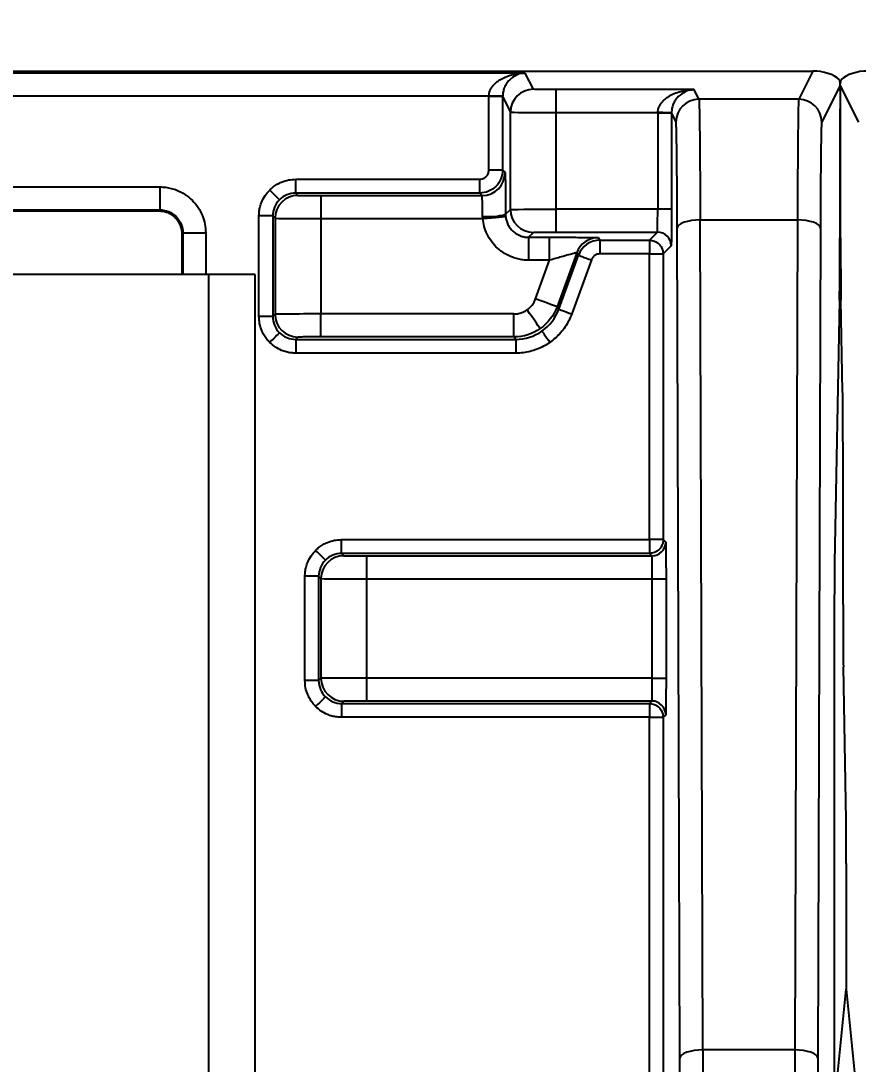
# Model space of a CAD drawing. Header units: inches. Extents: x 897.4 to 914.4, y -8.5 to 2.5.
# Drawn here: x 902.0624 to 902.4216, y 0.9788 to 1.4265 of the extents above; entities that cross this region are included whole.
import ezdxf

# ---------------------------------------------------------------- set-up
doc = ezdxf.new("R2010")
doc.units = ezdxf.units.IN
doc.header["$LTSCALE"] = 4
doc.header["$MEASUREMENT"] = 0
doc.layers.get('0').update_dxf_attribs({"linetype": 'CONTINUOUS'})
doc.layers.get('DEFPOINTS').update_dxf_attribs({"linetype": 'CONTINUOUS'})
doc.layers.add('DIMENSIONS', color=140, linetype='CONTINUOUS')
doc.styles.get("Standard").update_dxf_attribs({"font": 'romans.shx'})
doc.dimstyles.get("Standard").update_dxf_attribs({"dimtxt": 0.15, "dimasz": 0.18, "dimexe": 0.0625, "dimexo": 0.125, "dimgap": 0.0625, "dimtad": 0, "dimtih": 1, "dimtoh": 1, "dimzin": 0, "dimdsep": 46, "dimtxsty": 'Standard', "dimcen": 0.09, "dimadec": 0, "dimazin": 0, "dimtfac": 1, "dimtofl": 0, "dimtmove": 0, "dimatfit": 3, "dimfxl": 1, "dimtolj": 1, "dimtzin": 0, "dimarcsym": 0})

# ---------------------------------------------------------------- blocks, each defined once
blk = doc.blocks.new('*D6')
at = {"layer": 'DEFPOINTS', "color": 0}
for p in [(904.3338012200877, 2.023547860444819), (901.4539814600162, 1.398944167223501), (904.3338012200877, 1.398944167223537)]:
    blk.add_point(p, dxfattribs=at)
at = {"layer": 'DIMENSIONS', "color": 0, "lineweight": -2}
for p, q in [((901.4539814600162, 1.523944167223501), (901.4539814600162, 2.086047860444819)), ((904.3338012200877, 1.523944167223537), (904.3338012200877, 2.086047860444819)), ((901.6339814600161, 2.023547860444819), (902.5135341971948, 2.023547860444819)), ((904.1538012200878, 2.023547860444819), (903.2742484829091, 2.023547860444819))]:
    blk.add_line(p, q, dxfattribs=at)
at = {"layer": 'DIMENSIONS', "color": 0}
for points in [[(901.6339814600161, 2.053547860444819), (901.6339814600161, 1.993547860444819), (901.4539814600162, 2.023547860444819)], [(904.1538012200878, 2.053547860444819), (904.1538012200878, 1.993547860444819), (904.3338012200877, 2.023547860444819)]]:
    blk.add_solid(points, dxfattribs=at)
at = {"layer": 'DIMENSIONS', "color": 0, "char_height": 0.15, "attachment_point": 5}
for s, insert in [('\\A1;2.88', (902.8938913400519, 2.161047860444819)), ('\\A1;[73.1]', (902.8938913400519, 1.846762146159104))]:
    blk.add_mtext(s, dxfattribs=dict(at, insert=insert))

msp = doc.modelspace()

# ---------------------------------------------------------------- linework, layer by layer
for p, q in [((901.465741436336, 1.404949288224291), (902.4021614070658, 1.404949288224302)), ((902.2787708274843, 1.404087191516648), (901.5891319975843, 1.404087191516641)), ((902.2822451465154, 1.397138058460293), (902.2787708274843, 1.404087191516648)), ((902.4021614070658, 1.404949288224302), (902.3961124852768, 1.392850454657726)), ((902.3512279254538, 1.39696778042736), (902.2920872919848, 1.396967780427358)), ((902.2920872919848, 1.387126707445607), (902.2920872919848, 1.396967780427358)), ((902.3532864141739, 1.392850454657726), (902.3512279254538, 1.39696778042736)), ((902.4139213712137, 1.39894423759516), (902.4059546399128, 1.383009528340947)), ((902.4218881601792, 1.383009528340966), (902.4139213922119, 1.398944237595179)), ((901.6047408539362, 1.394246265199861), (902.2631619848823, 1.394246265199868)), ((902.2631596290762, 1.393973761681186), (902.2631619848823, 1.394246265199868)), ((902.2690649154412, 1.393973761681186), (902.2631596290762, 1.393973761681186)), ((902.2631596290762, 1.362429059421611), (902.2631596290762, 1.393973761681186)), ((902.2690649154412, 1.393973761681186), (902.272403001046, 1.387296985478541)), ((902.2690649154412, 1.393973761681186), (902.2690649154412, 1.362429059421611)), ((902.3961124852768, 1.392850454657726), (902.3532864141739, 1.392850454657726)), ((902.272403001046, 1.345565814227259), (902.272403001046, 1.387296985478541)), ((902.2920872919848, 1.345650879911239), (902.2920872919848, 1.387126707445607)), ((902.2920872919848, 1.387126707445607), (902.335619087435, 1.387126707445608)), ((902.335619087435, 1.387126707445608), (902.335616731629, 1.386854203926926)), ((902.3415220134107, 1.386854203926926), (902.335616731629, 1.386854203926926)), ((902.335616731629, 1.386854203926926), (902.335616731629, 1.345650879911241)), ((902.3415220134107, 1.386854203926926), (902.3415220134107, 1.345650879911241)), ((902.3415220134107, 1.386854203926926), (902.3434442687046, 1.383009528340946)), ((902.4137647540214, 1.37178188471033), (902.4137647540214, 1.333374435063132)), ((902.4140780094042, 1.333374435063114), (902.4140780094042, 1.371781884710311)), ((902.2690649154412, 1.362429059421611), (902.2631596290762, 1.362429059421611)), ((902.2690649154412, 1.362429059421611), (902.2701312064567, 1.361362805072406)), ((902.180261974217, 1.352586959785053), (902.180261974217, 1.358492278232977)), ((902.180261974217, 1.358492278232977), (902.2592227699719, 1.358492278232977)), ((902.2592227699719, 1.352586959785053), (902.2592227699719, 1.358492278232977)), ((901.7458945233169, 1.355210062816072), (902.1220083292515, 1.355210062816075)), ((902.1220083292515, 1.355210062816075), (902.1220083292515, 1.345367963179516)), ((902.180261974217, 1.352586959785053), (902.181243119341, 1.351605771119828)), ((902.2592227699719, 1.352586959785053), (902.180261974217, 1.352586959785053)), ((902.2602890609872, 1.351520705435847), (902.2592227699719, 1.352586959785053)), ((902.1910852648105, 1.351520705435847), (902.1910852648105, 1.341678459134316)), ((902.1910852648105, 1.351520705435847), (902.2602890609872, 1.351520705435847)), ((901.7458945233169, 1.345367963179513), (902.1220083292515, 1.345367963179516)), ((901.7463247283471, 1.344937794815522), (902.121578105888, 1.344937794815525)), ((902.121578105888, 1.344937794815525), (902.1220083292515, 1.345367963179516)), ((902.2703007878309, 1.343463518513158), (902.272403001046, 1.345565814227259)), ((902.335616731629, 1.345650879911241), (902.2920872919848, 1.345650879911239)), ((902.2920872919848, 1.335808780274681), (902.2920872919848, 1.345650879911239)), ((902.3415220134107, 1.345650879911241), (902.335616731629, 1.345650879911241)), ((902.1704198287476, 1.342744713483522), (902.1645145423827, 1.342744713483522)), ((902.1645145423827, 1.299638411451202), (902.1645145423827, 1.342744713483522)), ((902.1704198287476, 1.342744713483522), (902.1714009761633, 1.341763671483269)), ((902.1704198287476, 1.342744713483522), (902.1704198287476, 1.299638411451202)), ((902.1714009761633, 1.341763671483269), (902.1714009761633, 1.300619600116426)), ((902.1910852648105, 1.341678459134316), (902.1910852648105, 1.300704665800406)), ((902.1910852648105, 1.341678459134316), (902.2605405180824, 1.341678459134316)), ((902.3549710813792, 0.9849151804941565), (902.3538409819342, 1.341031226611203)), ((902.3538409819342, 1.341031226611203), (902.3955579266832, 1.341031226611204)), ((902.3955579266832, 1.341031226611204), (902.3944278180716, 0.9849151804941574)), ((902.1318504747209, 1.335525863542958), (902.1314202513574, 1.335095548513994)), ((902.1314202513574, 1.335095548513994), (902.1314202513574, 1.317665736531336)), ((902.1318504747209, 1.335525863542958), (902.1318504747209, 1.317665736531336)), ((902.1318504747209, 1.335525863542958), (902.1416926201902, 1.335525863542958)), ((902.1416926201902, 1.335525863542958), (902.1416926201902, 1.317665736531336)), ((902.2801436391255, 1.333622152201461), (902.2822451465154, 1.3357237145907)), ((902.2920872919848, 1.335808780274681), (902.3354804982027, 1.335808780274682)), ((902.3320572644149, 1.332385619819323), (902.3354804982027, 1.335808780274682)), ((902.3451289359099, 0.9815515660175844), (902.3439988364648, 1.337667612134631)), ((902.4054000629859, 1.337667612134632), (902.4042699727075, 0.9815515660175853)), ((902.2801436391255, 1.333622152201461), (902.2892037577956, 1.333622152201461)), ((902.2801436391255, 1.333622152201461), (902.2801436391255, 1.323780052564903)), ((902.2892037577956, 1.323780052564903), (902.2892037577956, 1.333622152201461)), ((902.3100843857475, 1.333454807467977), (902.31008936319, 1.333451874168529)), ((902.31008936319, 1.333451874168529), (902.310835979565, 1.332385619819323)), ((902.310835979565, 1.332385619819323), (902.3320572644149, 1.332385619819323)), ((902.310835979565, 1.332385619819323), (902.310835979565, 1.3264803013714)), ((902.3320572644149, 1.332385619819323), (902.3320572644149, 1.3264803013714)), ((902.341385789151, 1.329903461826758), (902.3379625553631, 1.3264803013714)), ((902.3008407708638, 1.326975882313072), (902.2924106790823, 1.303814403209788)), ((902.2931573000405, 1.302748148860583), (902.3015873964054, 1.325909627963866)), ((902.3015873964054, 1.325909627963866), (902.3008407708638, 1.326975882313072)), ((902.3320572644149, 1.3264803013714), (902.310835979565, 1.3264803013714)), ((902.3320572644149, 1.3264803013714), (902.3379625553631, 1.3264803013714)), ((902.3320572644149, 1.203890677537196), (902.3320572644149, 1.3264803013714)), ((902.3379625553631, 1.3264803013714), (902.3379625553631, 1.203890677537196)), ((902.2892037577956, 1.323780052564903), (902.2801436391255, 1.323780052564903)), ((902.2831620867562, 1.307180657655863), (902.2892037577956, 1.323780052564903)), ((902.3071365481345, 1.323889904629216), (902.298706456353, 1.300728425525932)), ((902.1428293745582, 1.317665736531336), (901.7179868557087, 1.317665736531332)), ((902.1428293745582, 1.317665736531336), (902.1428293745583, 0.9276658285102197)), ((902.1629081117736, 1.317665736531337), (902.1428293745582, 1.317665736531336)), ((902.1629081117736, 0.9276658285102197), (902.1629081117736, 1.317665736531337)), ((902.2931573000405, 1.302748148860583), (902.2924106790823, 1.303814403209788)), ((902.413615962407, 1.306613504207689), (902.4115084600863, 1.194003258424192)), ((902.4149600158819, 1.267434743470724), (902.4142267826855, 1.30661350420767)), ((902.1704198287476, 1.299638411451202), (902.1645145423827, 1.299638411451202)), ((902.1714009761633, 1.300619600116426), (902.1704198287476, 1.299638411451202)), ((902.27391349443, 1.300704665800406), (902.1910852648105, 1.300704665800406)), ((902.1910852648105, 1.290862566163848), (902.1910852648105, 1.300704665800406)), ((902.27391349443, 1.290862566163848), (902.27391349443, 1.300704665800406)), ((902.181243119341, 1.290777500479868), (902.180261974217, 1.289796311814643)), ((902.180261974217, 1.289796311814643), (902.2746601199716, 1.289796311814643)), ((902.180261974217, 1.289796311814643), (902.180261974217, 1.283890993366719)), ((902.27391349443, 1.290862566163848), (902.1910852648105, 1.290862566163848)), ((902.2746601199716, 1.289796311814643), (902.27391349443, 1.290862566163848)), ((902.2746601199716, 1.289796311814643), (902.2746601199716, 1.283890993366719)), ((902.2746601199716, 1.283890993366719), (902.180261974217, 1.283890993366719)), ((902.4151087891632, 1.176009959617629), (902.4151087891632, 1.240673225955391)), ((902.1999700535268, 1.19798535908927), (902.1999700535268, 1.203890677537194)), ((902.1999700535268, 1.203890677537194), (902.3320572644149, 1.203890677537196)), ((902.3320572644149, 1.203890677537196), (902.3320572644149, 1.197985359089271)), ((902.3379625553631, 1.203890677537196), (902.3320572644149, 1.203890677537196)), ((902.3379625553631, 1.203890677537196), (902.3390288463786, 1.202824276523017)), ((902.3320572644149, 1.197985359089271), (902.1999700535268, 1.19798535908927)), ((902.1999700535268, 1.19798535908927), (902.200951197505, 1.197004170424045)), ((902.2107933429744, 1.187076858438534), (902.2107933429744, 1.196919104740065)), ((902.2107933429744, 1.196919104740065), (902.3331235554303, 1.196919104740066)), ((902.3331235554303, 1.196919104740066), (902.3320572644149, 1.197985359089271)), ((902.1901279092033, 1.188143259452712), (902.1842226205466, 1.188143259452712)), ((902.1842226205466, 1.143408829561996), (902.1842226205466, 1.188143259452712)), ((902.1901279092033, 1.188143259452712), (902.1911090520357, 1.187162070787487)), ((902.1901279092033, 1.188143259452712), (902.1901279092033, 1.143408829561996)), ((902.1911090520357, 1.187162070787487), (902.1911090520357, 1.144390018227221)), ((902.2107933429744, 1.144475083911201), (902.2107933429744, 1.187076858438534)), ((902.2107933429744, 1.187076858438534), (902.3332597888566, 1.187076858438535)), ((902.3332597888566, 1.187076858438535), (902.3391650706383, 1.187076858438535)), ((902.3332597888566, 1.144475083911203), (902.3332597888566, 1.187076858438535)), ((902.3391650706383, 1.187076858438535), (902.3391650706383, 1.144475083911203)), ((902.4113597418043, 1.167242327568748), (902.4113597418043, 0.9510147454482292)), ((902.4163342666731, 1.091717493371392), (902.4152575807777, 1.14924873543224)), ((902.1901279092033, 1.143408829561996), (902.1842226205466, 1.143408829561996)), ((902.1911090520357, 1.144390018227221), (902.1901279092033, 1.143408829561996)), ((902.3332597888566, 1.144475083911203), (902.2107933429744, 1.144475083911201)), ((902.2107933429744, 1.134632984274643), (902.2107933429744, 1.144475083911201)), ((902.3332597888566, 1.144475083911203), (902.3391650706383, 1.144475083911203)), ((902.200951197505, 1.13454777192569), (902.1999700535268, 1.133566729925437)), ((902.1999700535268, 1.133566729925437), (902.3320572644149, 1.133566729925439)), ((902.1999700535268, 1.133566729925437), (902.1999700535268, 1.127661411477514)), ((902.3331235554303, 1.134632984274645), (902.2107933429744, 1.134632984274643)), ((902.3320572644149, 1.133566729925439), (902.3331235554303, 1.134632984274645)), ((902.3320572644149, 1.133566729925439), (902.3320572644149, 1.127661411477515)), ((902.3390288463786, 1.12872766582672), (902.3379625553631, 1.127661411477515)), ((902.3320572644149, 1.127661411477515), (902.1999700535268, 1.127661411477514)), ((902.3320572644149, 1.127661411477515), (902.3379625553631, 1.127661411477515)), ((902.3320572644149, 0.9342056196286643), (902.3320572644149, 1.127661411477515)), ((902.3379625553631, 1.127661411477515), (902.3379625553631, 0.9342056196286643)), ((902.4164830582876, 1.064955095866225), (902.4164830582876, 1.011032252120851)), ((902.4118160505346, 0.9642427526371415), (902.4164830582876, 1.011032252120851)), ((902.4164830582876, 1.011032252120851), (902.4211500477074, 0.9642427526371415)), ((902.3944278180716, 0.9849151804941574), (902.3549710813792, 0.9849151804941565))]:
    msp.add_line(p, q)
at = {"flags": 128}
for points in [[(902.2690663729244, 1.394144039714119), (902.2689438801727, 1.394146239688705), (902.2686017291253, 1.394152106287601), (902.2680529179652, 1.394161639510806), (902.2673183006183, 1.394174252698429), (902.2664257846786, 1.394189799185503), (902.2654092726715, 1.394207398982187), (902.2643073879005, 1.394226465428597), (902.2631619848823, 1.394246265199868)], [(902.3415234708938, 1.387024628624832), (902.3414009781421, 1.387026681934445), (902.3410588270947, 1.387032695198313), (902.3405100159347, 1.387042081756545), (902.3397753985877, 1.387054841609141), (902.3388828872314, 1.387070241431242), (902.3378663706409, 1.387087841227927), (902.33676448587, 1.387106907674337), (902.335619087435, 1.387126707445608)], [(902.1733022950325, 1.349704406417889), (902.1732133427267, 1.349793432056123), (902.1729697917903, 1.350036895910275), (902.1725808637832, 1.350425851417028), (902.1720612664523, 1.350945485414171), (902.1714306574871, 1.351576144795407), (902.1707128974455, 1.352293923170237), (902.1699351285137, 1.35307168751877), (902.1691267845183, 1.353879958181558)], [(902.2605405180824, 1.341678459134316), (902.2624413832068, 1.341851670466697), (902.2642700799983, 1.342018281875322), (902.2659571671755, 1.342171840101404), (902.2674385933952, 1.342306918540967), (902.2686581126407, 1.342417943925058), (902.2695694200298, 1.342500956299426), (902.2701379163791, 1.342552729034676), (902.270342014438, 1.342571355486168)], [(902.3538409819342, 1.341031226611203), (902.3519307073352, 1.340961854079267), (902.3500930777303, 1.340767376325891), (902.3483979881455, 1.340454833269748), (902.346909897836, 1.340036398103547), (902.3456854011481, 1.339527763979332), (902.3447710550441, 1.338948437338429), (902.3442016557885, 1.338320417926696), (902.3439988364648, 1.337667612134631)], [(902.4054000629859, 1.337667612134632), (902.4051972436623, 1.338320417926697), (902.4046278352401, 1.33894843733843), (902.4037135074692, 1.339527763979333), (902.4024890016148, 1.340036398103548), (902.4010009204719, 1.340454833269749), (902.3993058217205, 1.340767376325892), (902.3974682012822, 1.340961854079268), (902.3955579266832, 1.341031226611204)], [(902.3015873964054, 1.325909627963866), (902.3017022350788, 1.325867828446738), (902.3020236146995, 1.325750936463751), (902.302539297909, 1.325563205299104), (902.3032297140999, 1.325311821536444), (902.3040686010756, 1.32500661172892), (902.3050240867045, 1.324658722414434), (902.3060598530725, 1.324281793435416), (902.3071365481345, 1.323889904629216)], [(902.2924106790823, 1.303814403209788), (902.2922192721268, 1.303884069071669), (902.2916836470644, 1.304078986819962), (902.2908241628265, 1.30439182320605), (902.2896734798693, 1.304810698367168), (902.2882753318542, 1.305319625821328), (902.2866828527507, 1.305899245792175), (902.2849565693595, 1.306527558533853), (902.2831620867562, 1.307180657655863)], [(902.2931573000405, 1.302748148860583), (902.2932721432973, 1.302706349343454), (902.2935935183347, 1.302589310695494), (902.294109215294, 1.302401726195821), (902.2947996223184, 1.30215034243316), (902.2956385092941, 1.301845132625637), (902.2965939949229, 1.30149724331115), (902.2976297704575, 1.301120314332133), (902.298706456353, 1.300728425525932)], [(902.2852038465029, 1.294422565038437), (902.2850851853736, 1.294592109746509), (902.2847570041648, 1.295060704333265), (902.2842317510659, 1.295810895666991), (902.283529335847, 1.296814084078072), (902.282676387367, 1.298032136673691), (902.2817052452524, 1.299419147317493), (902.2806527224112, 1.300922316619419), (902.2795587300491, 1.302484591905215)], [(902.1733022950325, 1.292678718516835), (902.1732133427267, 1.292589839543572), (902.1729697917903, 1.292346229024449), (902.1725808637832, 1.291957273517696), (902.1720612664523, 1.291437786185524), (902.1714306574871, 1.290807126804289), (902.1707128974455, 1.290089348429459), (902.1699351285137, 1.289311584080925), (902.1691267845183, 1.288503313418137)], [(902.2859506553757, 1.293356017359288), (902.2860218520532, 1.293254378533428), (902.2862187589452, 1.292973075116402), (902.2865339098879, 1.29252310698114), (902.2869553608526, 1.29192119393449), (902.2874671299406, 1.291190215712146), (902.288049816126, 1.29035803865886), (902.2886813279974, 1.289456195743693), (902.2893377270813, 1.288518713240237)], [(902.1930103731964, 1.195102952387078), (902.1929214185991, 1.195191831360341), (902.1926778699542, 1.195435441879464), (902.1922889419471, 1.195824250721245), (902.1917693446162, 1.196343884718389), (902.1911387379428, 1.196974544099624), (902.1904209733177, 1.197692322474454), (902.1896432089692, 1.198470086822987), (902.188834864974, 1.199278357485776)], [(902.1930103731964, 1.13644913662763), (902.1929214185991, 1.136360110989394), (902.1926778699542, 1.136116647135244), (902.1922889419471, 1.135727691628491), (902.1917693446162, 1.135208057631346), (902.1911387379428, 1.134577544915084), (902.1904209733177, 1.133859766540254), (902.1896432089692, 1.133082002191721), (902.188834864974, 1.13227358486396)], [(902.3549710813792, 0.9849151804941565), (902.3530608067801, 0.9848459546271924), (902.3512231771753, 0.9846513302088438), (902.3495280875904, 0.9843387871527014), (902.348039997281, 0.9839203519864999), (902.3468155005932, 0.9834118645272572), (902.3459011636556, 0.9828325378863543), (902.3453317552335, 0.9822045184746218), (902.3451289359099, 0.9815515660175844)], [(902.4042699727075, 0.9815515660175853), (902.4040671533838, 0.9822045184746226), (902.4034977449617, 0.982832537886356), (902.4025833988576, 0.983411864527258), (902.4013589113364, 0.9839203519865007), (902.3998708118603, 0.9843387871527023), (902.3981757131089, 0.9846513302088447), (902.3963380926706, 0.9848459546271942), (902.3944278180716, 0.9849151804941574)]]:
    msp.add_lwpolyline(points, dxfattribs=at)
for centre, radius, start, end in [((902.2822462070777, 1.387294852254593), 0.009843206262836378, 90.00617336903674, 179.9875828336161), ((902.3532874800729, 1.383007243081744), 0.009843211633693564, 90.00620442995819, 179.9866978671816), ((902.3961114247304, 1.383007239266346), 0.009843215448513746, 0.01332433649297955, 89.99382672923008), ((902.2602883439716, 1.361363567924367), 0.009842862514636059, 270.0041737831945, 359.9955594017758), ((902.1812440675776, 1.341762679701254), 0.009843091464248388, 90.00551960256587, 179.9942269231171), ((902.2628481426327, 1.370935859415785), 0.02846526717109004, 265.1846724989783, 285.1778086298111), ((902.2822458661396, 1.345566579687723), 0.009842865123328682, 180.0044557812656, 269.9958110337732), ((902.335479949939, 1.329902941065138), 0.005905839234994065, 0.005052193572842153, 89.99468099278825), ((902.3100877397502, 1.323612245125847), 0.009842562913593783, 90.01952440692516, 160.0050235867794), ((902.3100899249154, 1.323608955607815), 0.00984291857674307, 90.00326981237588, 159.9972106550737), ((902.1812438367413, 1.300620361061022), 0.009842860607298663, 180.0044294962204, 269.9958239780988), ((902.3331231597284, 1.202824791399423), 0.005905686672614158, 270.0038390202028, 359.9950047730815), ((902.200952000649, 1.18716122180688), 0.009842948649931892, 90.00467509897051, 179.9950580860022), ((904.2056391667967, 1.172584229795857), 1.79053365476688, 179.8903790611449, 180.7467400506458), ((902.2009521479974, 1.144390867878225), 0.009843095998426704, 180.0049457423407, 269.9944672689642), ((902.3331230123838, 1.128727150282268), 0.005905834017343568, 0.0050015833882754, 89.99473160301706)]:
    msp.add_arc(centre, radius, start, end)
for centre, major_axis, ratio, start_param, end_param in [((902.404620725012, 1.400027229475754), (0.01012105097576033, -0.001521443770725384), 0.4624974207609897, 0.5768515075678311, 1.88505368848818), ((902.423222035068, 1.400027229475775), (0.01012105097576033, 0.00152144377072716), 0.4624974207609778, 1.256538965101424, 2.564741146021991), ((902.4140224330869, 1.371781855519173), (-8.88178419700125e-16, 0.02952755905511939), 0.008726867790769291, 0.4029786816141678, 1.570796326794896), ((902.4138203269931, 1.371781855519154), (-1.77635683940025e-15, 0.02952755905511761), 0.008726867790799895, 4.71238898038469, 5.880206625565656), ((902.4135070668788, 1.33337450376905), (-8.881784197001252e-16, 0.0295275590551185), 0.008726867790769553, 3.577924966584971, 4.71238898038469), ((902.4143356932012, 1.333374503769029), (0, 0.02952755905511939), 0.008726867790739211, 1.570796326794897, 2.705260340588663), ((902.4148511215507, 1.240673216185628), (0, 0.02952780352455253), 0.008726463248799289, 4.71238898038469, 5.846870749675562), ((902.4116173907823, 1.16724225974164), (0, 0.0295275590551185), 0.008726867790769553, 0.4363323129997916, 1.570796326794897), ((902.4162253692976, 1.064956187790988), (-9.151066571178035e-09, 0.02952780352455253), 0.008726795532940944, 4.712353467516662, 5.846849820541717)]:
    msp.add_ellipse(centre, major_axis=major_axis, ratio=ratio, start_param=start_param, end_param=end_param)
for points, knots in [([(902.2631619861485, 1.39424621088655), (902.2631984676832, 1.394654036775055), (902.2632737694976, 1.395495833305869), (902.2637104444333, 1.396729658709393), (902.2643753853563, 1.397939578943184), (902.2652934367951, 1.399104179354419), (902.2664550856207, 1.400202543299422), (902.2680702684153, 1.401358241336872), (902.2702920714245, 1.402493307132266), (902.2728457299487, 1.403341028533063), (902.2757405793548, 1.403937127079638), (902.2776486817306, 1.404031645555829), (902.2787708293995, 1.404087231508168)], [0, 0, 0, 0, 0.05428158047969241, 0.1120430247881847, 0.1750579276298318, 0.2446996527868303, 0.3219891051876907, 0.4076742612619645, 0.5400691376319452, 0.6996984391469937, 0.8233938069904329, 1, 1, 1, 1]), ([(902.2751012790419, 1.403220108199935), (902.2740270666865, 1.40263932332067), (902.2724717566006, 1.401798427592894), (902.2707413347861, 1.399662941946064), (902.269813186635, 1.397930040720698), (902.2692085742686, 1.396077687112875), (902.2691119519475, 1.394763821193832), (902.2690663729244, 1.394144039714119)], [0, 0, 0, 0, 0.4072141179355355, 0.5895894061406677, 0.7456237771220888, 0.880004748176014, 0.9999999999999999, 0.9999999999999999, 0.9999999999999999, 0.9999999999999999]), ([(902.2787708274843, 1.404087191516648), (902.2775630418593, 1.404072854300008), (902.2763080186564, 1.404057956341983), (902.275145051731, 1.403250499898171), (902.2751012790419, 1.403220108199935)], [0, 0, 0, 0, 0.9623611917793177, 1, 1, 1, 1]), ([(902.2920872921145, 1.396967764080756), (902.2895178040626, 1.396967764081474), (902.2869778231811, 1.396986065860151), (902.2833382034797, 1.397049043661315), (902.2822675699726, 1.39709321779242), (902.2822451472024, 1.397138066666233)], [0, 0, 0, 0, 0.5, 0.5, 1, 1, 1, 1]), ([(902.3356190865544, 1.38712674345914), (902.3356555680891, 1.387534569347713), (902.3357308699036, 1.388376365878639), (902.3361675448393, 1.389610191282292), (902.3368324857622, 1.390820111516113), (902.337750537201, 1.391984711927289), (902.3389121860266, 1.393083075872173), (902.3405273688215, 1.394238773909585), (902.3427491718307, 1.395373839704906), (902.3453028303549, 1.396221561105673), (902.3481976797607, 1.396817659652211), (902.3501057821364, 1.396912178128408), (902.3512279298054, 1.396967764080758)], [0, 0, 0, 0, 0.05428158048883214, 0.1120430248025206, 0.1750579276456215, 0.2446996528007932, 0.3219891051970337, 0.4076742612643193, 0.5400691376690229, 0.6996984391481084, 0.8233938069755466, 1, 1, 1, 1]), ([(902.3512279254538, 1.39696778042736), (902.3500201547125, 1.396953453682389), (902.3487651482826, 1.39693856662109), (902.3476021497256, 1.396131088804193), (902.3475583770114, 1.396100697110647)], [0, 0, 0, 0, 0.9623621938477123, 1, 1, 1, 1]), ([(902.3475583770114, 1.396100697110649), (902.3464841801452, 1.395519813833591), (902.3449289085285, 1.394678784314818), (902.343198419261, 1.392543545108737), (902.342270253563, 1.390810600867345), (902.3416657100427, 1.388958205018946), (902.3415690597446, 1.387644356221719), (902.3415234708938, 1.387024628624832)], [0, 0, 0, 0, 0.4072183421697844, 0.5895894405587987, 0.7456239010429341, 0.8800136752075213, 1, 1, 1, 1]), ([(902.3532864140807, 1.392850481965393), (902.3533009936506, 1.392776539666091), (902.3533298387329, 1.392630247853083), (902.3533716607259, 1.391896857736031), (902.3534118188876, 1.390823399194955), (902.3534502476915, 1.389404022729304), (902.353486964151, 1.387679417713902), (902.3535219639033, 1.385678320636666), (902.3535552481221, 1.383432250143197), (902.3535868165544, 1.380971331877095), (902.3536166693204, 1.378325066125523), (902.353644806451, 1.375521865808089), (902.3536712280047, 1.372588957712996), (902.3536959340472, 1.369552233299406), (902.3537189246279, 1.366436151187481), (902.353740199894, 1.363263667442568), (902.3537597596817, 1.360056176341137), (902.3537776049822, 1.356833534603316), (902.3537937327279, 1.35361389098382), (902.3538081543347, 1.350414300002926), (902.3538208299151, 1.347248632003366), (902.3538319013322, 1.344135133319714), (902.3538379924191, 1.34205296091844), (902.3538409813721, 1.341031219597702)], [0, 0, 0, 0, 0.06069539054296675, 0.1200833461692948, 0.1781638312063729, 0.2349368108746087, 0.2904022512951634, 0.3445601194986085, 0.3974103834346604, 0.4489530119831269, 0.4991879749663076, 0.5481152431630099, 0.5957347883245216, 0.6420465831928164, 0.6870506015214082, 0.7307468180993163, 0.7731352087787382, 0.8142157505071203, 0.8539884213644828, 0.8924532006071179, 0.9296100687189487, 0.9654590074722744, 1, 1, 1, 1]), ([(902.3961124889674, 1.392850481965395), (902.3959916781121, 1.392574321835344), (902.3958720182293, 1.38740082705905), (902.3956754946875, 1.36903749201267), (902.3955992142344, 1.35590214632869), (902.3955579216762, 1.341031219597702)], [0, 0, 0, 0, 0.5, 0.5, 1, 1, 1, 1]), ([(902.2724030022904, 1.387297046044616), (902.272447847748, 1.387252197171425), (902.2745891148451, 1.387208023039705), (902.2818683542478, 1.387145045238526), (902.2869483160101, 1.387126743459852), (902.2920872921145, 1.38712674345914)], [0, 0, 0, 0, 0.5, 0.5, 1, 1, 1, 1]), ([(902.34399883646, 1.337667606772045), (902.3439934996348, 1.339245904734591), (902.343982852244, 1.342394734723288), (902.343963110963, 1.346928407542865), (902.3439406865832, 1.351294669703546), (902.3439062772393, 1.356975853740654), (902.3438557159798, 1.363602840224354), (902.343784411422, 1.370419863914232), (902.3437048947684, 1.375939877803988), (902.3436201712059, 1.379876541455693), (902.3435326515538, 1.382409368382515), (902.3434737399753, 1.382809362380927), (902.3434442691687, 1.383009461343776)], [0, 0, 0, 0, 0.06120223093357718, 0.1221033193426513, 0.1830357389256015, 0.2443314535532635, 0.3720775798701178, 0.5000764164655543, 0.6278240313052889, 0.7558242110082997, 0.8778498619376582, 1, 1, 1, 1]), ([(902.4059546338796, 1.383009461343776), (902.4059398733607, 1.382944584258383), (902.4059104249897, 1.382815149479859), (902.4058665903553, 1.382150805973596), (902.4058232644556, 1.381141273851453), (902.4057651890442, 1.379260825743944), (902.4056940546488, 1.375937880372796), (902.4056146042027, 1.370429068176856), (902.4055431856669, 1.363608514496226), (902.4054831395356, 1.355708700486359), (902.4054337686904, 1.347049257288453), (902.4054113044156, 1.340795879531021), (902.4054000665882, 1.337667606772045)], [0, 0, 0, 0, 0.06120422641218289, 0.1221071421833149, 0.1830411911623578, 0.2443383106491518, 0.3720864941779183, 0.5000860363019297, 0.6278329519351702, 0.7558310751121629, 0.8778536934846993, 1, 1, 1, 1]), ([(902.2690649161799, 1.362429070926339), (902.26906471997, 1.359852528323458), (902.2680039138181, 1.35729184860775), (902.2643599935864, 1.353647928375973), (902.2617993138707, 1.352587122224249), (902.2592227712678, 1.35258692601429)], [0, 0, 0, 0, 0.5, 0.5, 1, 1, 1, 1]), ([(902.2592227712678, 1.35849221296152), (902.2595683038783, 1.358515379802951), (902.2602498320684, 1.358561074058824), (902.2612134969177, 1.358975786230171), (902.2621581804542, 1.359712074938011), (902.2630061321962, 1.360869783169425), (902.2631082605939, 1.361907246587966), (902.2631596292326, 1.362429070926339)], [0, 0, 0, 0, 0.1675370139106522, 0.3304498459494106, 0.5006327932423537, 0.7488278067310917, 1, 1, 1, 1]), ([(902.2701312056397, 1.361362781466497), (902.270137939034, 1.361329971604022), (902.2701514139432, 1.361264312310596), (902.270171417025, 1.36081468627331), (902.2701947018247, 1.359988084137173), (902.2702205522113, 1.358531888995051), (902.2702465899999, 1.356262423050885), (902.2702687241264, 1.353459487167185), (902.2702850882624, 1.350306034109087), (902.2702965317774, 1.346936288291409), (902.2702993632535, 1.344625758244367), (902.2703007874561, 1.343463585949911)], [0, 0, 0, 0, 0.07999424766760528, 0.1600849678626181, 0.2413853560613283, 0.369238874261653, 0.5000676456235746, 0.6279204183558191, 0.7587483662570834, 0.8786529674923055, 1, 1, 1, 1]), ([(902.169126786064, 1.353879969697662), (902.1696300767409, 1.354347367095677), (902.170634299076, 1.355279971111502), (902.1723632981365, 1.356417713935128), (902.1745181207432, 1.357479275910617), (902.1771658352533, 1.358323554908559), (902.1792279180781, 1.358435884112343), (902.1802619746594, 1.358492212961519)], [0, 0, 0, 0, 0.1665538428246763, 0.3323270162153885, 0.5001877556659117, 0.7493630544910976, 1, 1, 1, 1]), ([(902.1220083296669, 1.355210123466451), (902.1228282255954, 1.355180800049681), (902.1244683120874, 1.355122142678588), (902.126902207714, 1.354637859571993), (902.1297399731465, 1.353728942994394), (902.1328819901631, 1.352106863028264), (902.1359989538423, 1.349561165806389), (902.1385768378776, 1.346426426639099), (902.1403685615292, 1.342933234232712), (902.1415006193164, 1.339246128793), (902.141628362372, 1.336770912968182), (902.141692619491, 1.335525833642352)], [0, 0, 0, 0, 0.07959863368524699, 0.1592258716441737, 0.2401326228220841, 0.368603807066203, 0.5000688876255347, 0.6285405988797207, 0.7600078469725112, 0.8792795096492917, 0.9999999999999999, 0.9999999999999999, 0.9999999999999999, 0.9999999999999999]), ([(902.1645145428001, 1.342744781102239), (902.164539921896, 1.343431183705076), (902.164590560822, 1.344800763255409), (902.1650086235754, 1.346827901425021), (902.1657816421293, 1.34910224852504), (902.1670568031927, 1.351571452506231), (902.1684354524001, 1.353108970251196), (902.169126786064, 1.353879969697662)], [0, 0, 0, 0, 0.1665593160569204, 0.3323359093432968, 0.5001978388395174, 0.749370574187551, 1, 1, 1, 1]), ([(902.1812431193115, 1.351605781362214), (902.1812812912613, 1.351600099715743), (902.1813562557454, 1.351588941739839), (902.1819326880614, 1.351572915615699), (902.1828582504696, 1.351558213375919), (902.1841129584462, 1.351545140601157), (902.1856609589012, 1.351534087156832), (902.1874002822938, 1.351526355339203), (902.1892345245325, 1.351521465919078), (902.1904658782573, 1.351520914117421), (902.1910852642235, 1.351520636554447)], [0, 0, 0, 0, 0.126975188856775, 0.2493618890946597, 0.3721541981677634, 0.5002987997020333, 0.6286582416574802, 0.7600084766001353, 0.8792813319409051, 1, 1, 1, 1]), ([(902.260458642544, 1.342571038796155), (902.2604303789079, 1.34497458257542), (902.2604021152719, 1.347282756382342), (902.2603455879997, 1.350553030063791), (902.2603173243637, 1.351499575167798), (902.2602890607277, 1.351520636554448)], [0, 0, 0, 0, 0.5, 0.5, 1, 1, 1, 1]), ([(902.1215781082665, 1.344937757154053), (902.1222332692954, 1.344904948809608), (902.1235196155286, 1.344840532752443), (902.1253704521225, 1.344274167841943), (902.1270699650438, 1.343353428606879), (902.128582600929, 1.342098720095181), (902.1298627655873, 1.340546354994817), (902.1307581268477, 1.338799204796146), (902.1313242767665, 1.336955786019653), (902.1313881325425, 1.335718160674109), (902.1314202531786, 1.335095612242005)], [0, 0, 0, 0, 0.1270055006736267, 0.2493631949562985, 0.3721264036635948, 0.5003004938190719, 0.6287126871847396, 0.7601190296288081, 0.8793354365810632, 1, 1, 1, 1]), ([(902.1220083296669, 1.345367978554401), (902.124592505798, 1.345368175315703), (902.1271461740754, 1.344307595853397), (902.1307900918779, 1.340663678050911), (902.1318506713402, 1.338110009773447), (902.1318504745789, 1.335525833642352)], [0, 0, 0, 0, 0.5, 0.5, 1, 1, 1, 1]), ([(902.2724030022904, 1.345565800784231), (902.2724477249168, 1.345579991585525), (902.2745891051409, 1.345594182386819), (902.2818683639521, 1.345622563989408), (902.2869623915877, 1.345636754790702), (902.2920872921145, 1.345650945591998)], [0, 0, 0, 0, 0.5, 0.5, 1, 1, 1, 1]), ([(902.3354804979462, 1.335808800679948), (902.3355032032283, 1.335831161993134), (902.3355259085104, 1.336901852105193), (902.3355713190745, 1.340541481510773), (902.3355940243565, 1.343088495328653), (902.3356167296387, 1.345650945591998)], [0, 0, 0, 0, 0.5, 0.5, 1, 1, 1, 1]), ([(902.3415220165858, 1.345650945591998), (902.3415218142197, 1.344998381233872), (902.3415214093977, 1.343692962699864), (902.3415180570712, 1.34175516130968), (902.3415089866073, 1.338481212764529), (902.3414900147228, 1.335168954310032), (902.3414613301228, 1.332447494856912), (902.3414371571453, 1.33100285781401), (902.3414116139141, 1.330081539761622), (902.3413944290921, 1.329963093706531), (902.3413857848934, 1.32990351373272)], [0, 0, 0, 0, 0.07973986708102568, 0.1595151483385545, 0.2405662870417788, 0.4993800485254477, 0.6279733331213176, 0.7595647364182045, 0.8790577981140036, 1, 1, 1, 1]), ([(902.1714009743994, 1.341763636450167), (902.1714458198569, 1.34174121372144), (902.1735870869552, 1.341719128337619), (902.1808663263557, 1.341687641835186), (902.18594628812, 1.341678491642756), (902.1910852642235, 1.341678491642399)], [0, 0, 0, 0, 0.5, 0.5, 1, 1, 1, 1]), ([(902.2801436401672, 1.323780003924986), (902.2793675914357, 1.323806356777125), (902.2778146192934, 1.323859092183522), (902.2755065248414, 1.324293360156505), (902.2728170002139, 1.325105616622547), (902.269827520491, 1.326552153283153), (902.2668137318021, 1.328821100205088), (902.2642505372344, 1.331631987063246), (902.2623560646352, 1.334799780043818), (902.2610318249108, 1.338186979674982), (902.2607049397469, 1.340510015398016), (902.2605405180185, 1.3416784916424)], [0, 0, 0, 0, 0.07996142627539764, 0.1600129765153444, 0.2412797167076855, 0.3691832345574758, 0.5000634923456251, 0.6279670027111285, 0.7588486769706647, 0.878701997792235, 1, 1, 1, 1]), ([(902.2703420141918, 1.342571327794665), (902.270428188526, 1.34197592591542), (902.2706007856433, 1.340783405556356), (902.2712686653794, 1.339089991960853), (902.2722146481922, 1.337537083386422), (902.2734392382439, 1.336182050940016), (902.2748948756903, 1.33507002413358), (902.2765357062545, 1.334249875535159), (902.2783060044279, 1.33372140641483), (902.2795304965989, 1.333655267013903), (902.2801436401672, 1.333622148837034)], [0, 0, 0, 0, 0.123736141518201, 0.2478290261696097, 0.3722808573870199, 0.4970938194881581, 0.6222700777809325, 0.7478117786704203, 0.8737210497676646, 1, 1, 1, 1]), ([(902.2822451472024, 1.33572365587218), (902.2822675699723, 1.335746078600972), (902.2833382034803, 1.335768163984728), (902.2869778231806, 1.335799650487163), (902.289517804063, 1.33580880067959), (902.2920872921145, 1.335808800679948)], [0, 0, 0, 0, 0.5, 0.5, 1, 1, 1, 1]), ([(902.2892037558331, 1.333622148837034), (902.2900628364832, 1.333621900738847), (902.2917796683844, 1.333621404926396), (902.2943291363513, 1.333617310348291), (902.2972954639908, 1.333609642767872), (902.3005801506247, 1.333595997145871), (902.3038620279549, 1.33357451315502), (902.3065988012526, 1.333547981828803), (902.3085366768643, 1.333518256601102), (902.3097968182034, 1.333486746078655), (902.3099882930445, 1.333465436699962), (902.3100843901874, 1.333454741976849)], [0, 0, 0, 0, 0.08216740342330772, 0.1642076554807929, 0.2472364414366002, 0.3778146297027162, 0.5099256277725519, 0.637453384591435, 0.766435179060937, 0.8827787930801534, 1, 1, 1, 1]), ([(902.332057267028, 1.332385569761658), (902.3321577146723, 1.332384103228802), (902.3323348250788, 1.332381517421719), (902.3326941026114, 1.332355334233077), (902.33332982285, 1.332268422899868), (902.3346484340207, 1.331890956180207), (902.3361663535536, 1.330884985671403), (902.3376145479414, 1.328980661249314), (902.3378304284021, 1.327429588002969), (902.3379625539751, 1.32648028281443)], [0, 0, 0, 0, 0.03267073718134121, 0.05760540801538253, 0.1171349316402664, 0.2411405122902986, 0.5008425845253004, 0.694500098222195, 1, 1, 1, 1]), ([(902.300838456356, 1.326977841767443), (902.3008015316983, 1.326974064054009), (902.3007264208918, 1.326966379565653), (902.3002764602758, 1.326855063261958), (902.2995742344305, 1.32667513355068), (902.2985954055032, 1.326417762552485), (902.2969058793219, 1.325965318348866), (902.2938331883693, 1.325066553215051), (902.2909129203417, 1.324254991813458), (902.2892037558331, 1.323780003924986)], [0, 0, 0, 0, 0.08586724653485908, 0.1746680545970862, 0.2673455412142109, 0.3647302395315746, 0.4675386470548207, 0.6883628358475548, 1, 1, 1, 1]), ([(902.3108359830973, 1.32648028281443), (902.310436667061, 1.326446470627949), (902.3096333812459, 1.326378452198161), (902.3085525965306, 1.325812692028268), (902.3076412948501, 1.324993018958748), (902.3073054326918, 1.324259003961157), (902.3071365467187, 1.323889909574989)], [0, 0, 0, 0, 0.2484807493837561, 0.4998573640129874, 0.7485067201182535, 1, 1, 1, 1]), ([(902.279558728506, 1.302484637778147), (902.2800880598401, 1.302901377140593), (902.2811354057662, 1.303725946262837), (902.2823711464513, 1.305336408783512), (902.2828965463735, 1.306561490551733), (902.2831620865711, 1.307180654051894)], [0, 0, 0, 0, 0.3357243862008061, 0.6642712145584039, 1, 1, 1, 1]), ([(902.169126786064, 1.28850324289803), (902.1686593886659, 1.289006533574996), (902.1677267846501, 1.290010755910118), (902.1665890418265, 1.291739754970537), (902.165527479851, 1.293894577577288), (902.164683200853, 1.296542292087295), (902.1645708716493, 1.298604374912231), (902.1645145428001, 1.299638431493452)], [0, 0, 0, 0, 0.1665538428247906, 0.3323270162154997, 0.5001877556659117, 0.7493630544912672, 0.9999999999999999, 0.9999999999999999, 0.9999999999999999, 0.9999999999999999]), ([(902.1910852642235, 1.300704720953295), (902.18594628812, 1.300704720952938), (902.1808663263557, 1.300695570760508), (902.1735870869552, 1.300664084258075), (902.1714458198569, 1.300641998874218), (902.1714009743994, 1.300619576145527)], [0, 0, 0, 0, 0.5, 0.5, 1, 1, 1, 1]), ([(902.2739134956246, 1.300704720953297), (902.2745861390932, 1.30074248072845), (902.2759170367474, 1.300817192516375), (902.2778530247003, 1.301427598297187), (902.2789860796236, 1.302129762286029), (902.279558728506, 1.302484637778147)], [0, 0, 0, 0, 0.3357287854417673, 0.664275613799389, 1, 1, 1, 1]), ([(902.2987064560033, 1.300728425690532), (902.2983117806572, 1.29974533625983), (902.297531386322, 1.297801466620268), (902.2959383570313, 1.295106497386223), (902.2940515891866, 1.29264759771358), (902.2918607847216, 1.290411345227837), (902.29018515312, 1.289154444149432), (902.289337725034, 1.288518783378791)], [0, 0, 0, 0, 0.2030781467231036, 0.4015478465599646, 0.5984568921580485, 0.7969249881622518, 1, 1, 1, 1]), ([(902.1910852642235, 1.290862576041245), (902.1904339030915, 1.290862292512235), (902.1891547154484, 1.290861735698527), (902.1873133386678, 1.290856845264462), (902.1856206148517, 1.290848896581252), (902.1841117317041, 1.290838061382519), (902.1828316743948, 1.290824649142818), (902.1819305557179, 1.290809538373441), (902.181354301315, 1.290793574497296), (902.1812803285943, 1.290782833899827), (902.1812431193115, 1.290777431233478)], [0, 0, 0, 0, 0.1269704371662518, 0.2493532486095402, 0.3721429992152422, 0.5002866797669202, 0.62864707973862, 0.7600001687673795, 0.8792768264973135, 1, 1, 1, 1]), ([(902.1802619746594, 1.283890999634175), (902.1795755720566, 1.283916378730012), (902.1782059925063, 1.283967017656091), (902.1761788543366, 1.284385080409457), (902.1739045072366, 1.285158098963445), (902.1714353032554, 1.28643326002679), (902.1698977855104, 1.287811909234221), (902.169126786064, 1.28850324289803)], [0, 0, 0, 0, 0.1665593160570834, 0.3323359093434541, 0.5001978388395293, 0.7493705741877622, 0.9999999999999999, 0.9999999999999999, 0.9999999999999999, 0.9999999999999999]), ([(902.289337725034, 1.288518783378791), (902.288450561823, 1.28793987024757), (902.286696361394, 1.286795177083315), (902.2838456721779, 1.285501337689783), (902.2808897496916, 1.284569349087386), (902.2778124588827, 1.2839941249819), (902.2757189083443, 1.28392563675651), (902.2746601195423, 1.283890999634176)], [0, 0, 0, 0, 0.2030750118377741, 0.401543107842005, 0.598452153440092, 0.7969218532769327, 1, 1, 1, 1]), ([(902.1888348646224, 1.199278392794915), (902.1893381552994, 1.199745790192932), (902.1903423776346, 1.200678394208759), (902.192071376695, 1.201816137032387), (902.1942261993017, 1.202877699007871), (902.1968739138117, 1.20372197800581), (902.1989359966367, 1.203834307209594), (902.1999700532178, 1.20389063605877)], [0, 0, 0, 0, 0.1665538428253466, 0.3323270162160582, 0.5001877556659212, 0.7493630544918501, 1, 1, 1, 1]), ([(902.3379625539751, 1.203890636058772), (902.3379234542554, 1.20337266840435), (902.3378518393753, 1.202423961054375), (902.3373613142426, 1.201214795758112), (902.3368084127221, 1.200345303056912), (902.3358861709, 1.199294500315737), (902.3346464919076, 1.198479694139548), (902.3333299851298, 1.198102518969788), (902.3326991246188, 1.198016270438424), (902.3323399063406, 1.197989649042225), (902.3321627920678, 1.197986954515804), (902.332057267028, 1.197985349111542)], [0, 0, 0, 0, 0.1675145152492712, 0.306818872737378, 0.4178438882517619, 0.5005348213349903, 0.7595228076363466, 0.8831874181890902, 0.9425532573462726, 0.9657731151784177, 1, 1, 1, 1]), ([(902.339028843435, 1.20282434659893), (902.3390345362926, 1.20279546404902), (902.3390459245223, 1.202737686192135), (902.3390628055446, 1.202336652840125), (902.3390912963553, 1.201268761007747), (902.339120035288, 1.199066006117536), (902.3391435341274, 1.195755430576568), (902.339155929914, 1.192972975894499), (902.3391637469659, 1.190038076333178), (902.3391646306324, 1.188067924952124), (902.3391650751274, 1.187076914739652)], [0, 0, 0, 0, 0.07974287273458518, 0.1595209669050003, 0.2405745949463205, 0.4993922362584537, 0.6279845493330365, 0.7595730813243929, 0.8790623227982292, 1, 1, 1, 1]), ([(902.1842226213586, 1.188143204199493), (902.1842480004544, 1.188829606802325), (902.1842986393805, 1.190199186352657), (902.1847167021339, 1.192226324522268), (902.1854897206879, 1.19450067162229), (902.1867648817512, 1.196969875603483), (902.1881435309587, 1.198507393348448), (902.1888348646224, 1.199278392794915)], [0, 0, 0, 0, 0.1665593160563609, 0.3323359093427288, 0.5001978388395053, 0.749370574186922, 1, 1, 1, 1]), ([(902.2009511978699, 1.197004204459468), (902.2009893698198, 1.196998522812994), (902.2010643343039, 1.19698736483709), (902.2016407666199, 1.196971338712952), (902.2025663290281, 1.196956636473171), (902.2038210370048, 1.196943563698409), (902.2053690374597, 1.196932510254086), (902.2071083608523, 1.196924778436456), (902.2089426030909, 1.196919889016329), (902.2101739568159, 1.196919337214672), (902.210793342782, 1.1969190596517)], [0, 0, 0, 0, 0.1269751888565992, 0.2493618890944298, 0.3721541981675891, 0.5002987997020095, 0.6286582416571792, 0.7600084766001146, 0.8792813319408388, 0.9999999999999999, 0.9999999999999999, 0.9999999999999999, 0.9999999999999999]), ([(902.3332597881802, 1.187076914739652), (902.3332370828981, 1.189639365002997), (902.3332143776161, 1.192186378820879), (902.3331689670518, 1.195826008226457), (902.3331462617698, 1.196896698338516), (902.3331235564877, 1.1969190596517)], [0, 0, 0, 0, 0.5, 0.5, 1, 1, 1, 1]), ([(902.1911090529579, 1.187162059547418), (902.1911538984153, 1.187139636818727), (902.1932951655137, 1.187117551434871), (902.2005744049143, 1.187086064932436), (902.2056543666785, 1.187076914740007), (902.210793342782, 1.18707691473965)], [0, 0, 0, 0, 0.5, 0.5, 1, 1, 1, 1]), ([(902.1888348646224, 1.132273628440487), (902.1883674672245, 1.132776919117451), (902.1874348632086, 1.133781141452573), (902.186297120385, 1.135510140512993), (902.1852355584095, 1.137664963119743), (902.1843912794116, 1.14031267762975), (902.1842789502078, 1.142374760454687), (902.1842226213586, 1.143408817035909)], [0, 0, 0, 0, 0.1665538428243893, 0.332327016215093, 0.5001877556658696, 0.749363054490748, 1, 1, 1, 1]), ([(902.210793342782, 1.144475106495752), (902.2056543666785, 1.144475106495396), (902.2005744049143, 1.144465956302966), (902.1932951655137, 1.144434469800531), (902.1911538984153, 1.144412384416675), (902.1911090529579, 1.144389961687984)], [0, 0, 0, 0, 0.5, 0.5, 1, 1, 1, 1]), ([(902.3331235564877, 1.134632961583704), (902.3331462617698, 1.13465532289689), (902.3331689670518, 1.135726013008949), (902.3332143776161, 1.139365642414527), (902.3332370828981, 1.141912656232408), (902.3332597881802, 1.144475106495753)], [0, 0, 0, 0, 0.5, 0.5, 1, 1, 1, 1]), ([(902.3391650751274, 1.144475106495753), (902.3391648727613, 1.143822542137629), (902.3391644679392, 1.142517123603623), (902.3391611156128, 1.14057932221344), (902.3391520451489, 1.137305373668284), (902.3391330732644, 1.133993115213786), (902.3391043886644, 1.131271655760663), (902.3390802156869, 1.129827018717763), (902.3390546724556, 1.128905700665378), (902.3390374876337, 1.128787254610286), (902.339028843435, 1.128727674636474)], [0, 0, 0, 0, 0.07973986708078144, 0.1595151483383105, 0.2405662870417793, 0.4993800485254472, 0.6279733331216341, 0.7595647364182181, 0.8790577981142961, 1, 1, 1, 1]), ([(902.210793342782, 1.134632961583703), (902.21014198165, 1.134632678054692), (902.2088627940068, 1.134632121240984), (902.2070214172263, 1.134627230806919), (902.2053286934101, 1.134619282123709), (902.2038198102626, 1.134608446924976), (902.2025397529534, 1.134595034685275), (902.2016386342765, 1.134579923915899), (902.2010623798734, 1.134563960039753), (902.2009884071527, 1.134553219442283), (902.2009511978699, 1.134547816775934)], [0, 0, 0, 0, 0.1269704371662249, 0.2493532486095124, 0.372142999215222, 0.5002866797669127, 0.6286470797385671, 0.7600001687673792, 0.8792768264972569, 1, 1, 1, 1]), ([(902.332057267028, 1.133566672123862), (902.3321577146723, 1.133565205591006), (902.3323348250788, 1.133562619783924), (902.3326941026114, 1.133536436595281), (902.33332982285, 1.133449525262073), (902.3346484340207, 1.133072058542412), (902.3361663535536, 1.132066088033657), (902.3376145479414, 1.13016176361161), (902.3378304284021, 1.128610690365264), (902.3379625539751, 1.127661385176633)], [0, 0, 0, 0, 0.03267073718135643, 0.05760540801540936, 0.1171349316403155, 0.2411405122904232, 0.5008425845255474, 0.6945000981935567, 1, 1, 1, 1]), ([(902.1999700532178, 1.127661385176632), (902.199283650615, 1.127686764272469), (902.1979140710647, 1.127737403198549), (902.1958869328951, 1.128155465951912), (902.1936125857951, 1.128928484505903), (902.1911433818138, 1.130203645569247), (902.1896058640689, 1.131582294776678), (902.1888348646224, 1.132273628440487)], [0, 0, 0, 0, 0.1665593160572667, 0.3323359093436324, 0.5001978388395201, 0.749370574187904, 1, 1, 1, 1]), ([(902.3451651370863, 0.9580063273358208), (902.3451648603641, 0.9596162447549412), (902.3451643089483, 0.9628242781727803), (902.345159811214, 0.967604079134996), (902.34515255584, 0.9723231568233972), (902.3451425277539, 0.976991313239429), (902.3451334785141, 0.9800277914871751), (902.3451289372454, 0.9815516171154162)], [0, 0, 0, 0, 0.2009824375820068, 0.4004915832972897, 0.5995073297145375, 0.7990168395388052, 1, 1, 1, 1]), ([(902.4042699658028, 0.9815516171154162), (902.4042654245342, 0.980027791487176), (902.4042563752944, 0.9769913132394299), (902.4042463472082, 0.9723231568233972), (902.4042390918343, 0.9676040791349969), (902.4042345940999, 0.962824278172782), (902.404234042684, 0.959616244754943), (902.4042337659619, 0.9580063273358208)], [0, 0, 0, 0, 0.2009831604611725, 0.4004926702854409, 0.5995084167026891, 0.7990175624179713, 1, 1, 1, 1])]:
    msp.add_open_spline(points, degree=3, knots=knots)
for points in [[(902.4139213800399, 1.398944167223494), (902.4138906481762, 1.400445423339308), (902.4135570487412, 1.401238149344849), (902.4134877970426, 1.401304917384008)], [(902.4139213800399, 1.398944167223513), (902.4139521119038, 1.400445423339328), (902.4142857113388, 1.40123814934487), (902.4143549630373, 1.401304917384028)], [(902.2690663737603, 1.394144060321432), (902.2690653969388, 1.394087288126579), (902.2690649110538, 1.394030507438227), (902.2690649161799, 1.393973726749786)], [(902.3415234741664, 1.387024592894021), (902.3415224973448, 1.38696782069917), (902.3415220114597, 1.386911040010815), (902.3415220165858, 1.386854259322376)], [(902.1802619746594, 1.352586926014289), (902.1776852664898, 1.352586895371082), (902.1751244212073, 1.351526254786111), (902.1733022955246, 1.349704460236976)], [(902.1733022955246, 1.349704460236976), (902.1714805009755, 1.347882334554334), (902.1704198603906, 1.345321489271873), (902.1704198297473, 1.342744781102239)], [(902.2703007874561, 1.343463585949912), (902.2703010028168, 1.343165756854905), (902.2703147636998, 1.342867928097998), (902.2703420141918, 1.342571327794665)], [(902.2605405180185, 1.3416784916424), (902.2605132261937, 1.341976416640248), (902.2604859343688, 1.342274341300597), (902.260458642544, 1.342571038796155)], [(902.3108359830973, 1.332385569761659), (902.3067435862712, 1.332385438833485), (902.302987197332, 1.329755186981805), (902.3015873921507, 1.32590963666306)], [(902.3008407682331, 1.326975926122903), (902.3008404317742, 1.326976406647297), (902.3008396611069, 1.326977045210612), (902.300838456356, 1.326977841767443)], [(902.2924106775176, 1.303814442238444), (902.2910396806784, 1.300048122990002), (902.2884870724495, 1.296721597596804), (902.2852038455263, 1.294422575157726)], [(902.2859506548217, 1.293356020951045), (902.2892338199523, 1.295655131639069), (902.2917863663887, 1.298981745281216), (902.2931573014354, 1.302748152778602)], [(902.1704198297473, 1.299638431493452), (902.1704198603906, 1.297061723323818), (902.1714805009755, 1.294500878041357), (902.1733022955246, 1.292678752358716)], [(902.2852038455263, 1.294422575157726), (902.2819205413625, 1.292123663029831), (902.2779215865653, 1.290862734605025), (902.2739134956246, 1.290862576041247)], [(902.1733022955246, 1.292678752358716), (902.1751244212073, 1.290856957809581), (902.1776852664898, 1.289796317224609), (902.1802619746594, 1.289796286581405)], [(902.2746601195423, 1.289796286581406), (902.2786682722756, 1.289796356896237), (902.2826672888654, 1.291057197072098), (902.2859506548217, 1.293356020951045)], [(902.1999700532178, 1.197985349111542), (902.1973933450482, 1.197985318468336), (902.1948324997658, 1.196924677883365), (902.1930103740832, 1.195102883334228)], [(902.1930103740832, 1.195102883334228), (902.191188579534, 1.193280757651587), (902.190127938949, 1.190719912369126), (902.1901279083058, 1.188143204199493)], [(902.1901279083058, 1.143408817035909), (902.190127938949, 1.140832108866276), (902.191188579534, 1.138271263583815), (902.1930103740832, 1.136449137901174)], [(902.1930103740832, 1.136449137901174), (902.1948324997658, 1.134627343352038), (902.1973933450482, 1.133566702767066), (902.1999700532178, 1.133566672123862)], [(902.3549710821575, 0.9849152299410724), (902.3549831487711, 0.9763122720546793), (902.3549952153847, 0.9671604219180745), (902.3550072819983, 0.9580063273358199)], [(902.3944278208908, 0.9849152299410733), (902.3944039236666, 0.9763089850216664), (902.3943916210499, 0.9671639194746042), (902.3943916210499, 0.9580063273358226)]]:
    msp.add_open_spline(points, degree=3)

# ---------------------------------------------------------------- dimensions: what is measured, and where the dimension line sits
at = {"layer": 'DIMENSIONS'}
dim = msp.add_linear_dim(base=(904.3338012200877, 2.023547860444819), p1=(901.4539814600162, 1.398944167223501), p2=(904.3338012200877, 1.398944167223537), dimstyle='Standard', override={"dimpost": '\\X'}, dxfattribs=at)
dim.commit()
dim.dimension.update_dxf_attribs({"geometry": '*D6', "text_midpoint": (902.8938913400519, 2.023547860444819)})

doc.saveas('drawing.dxf')
